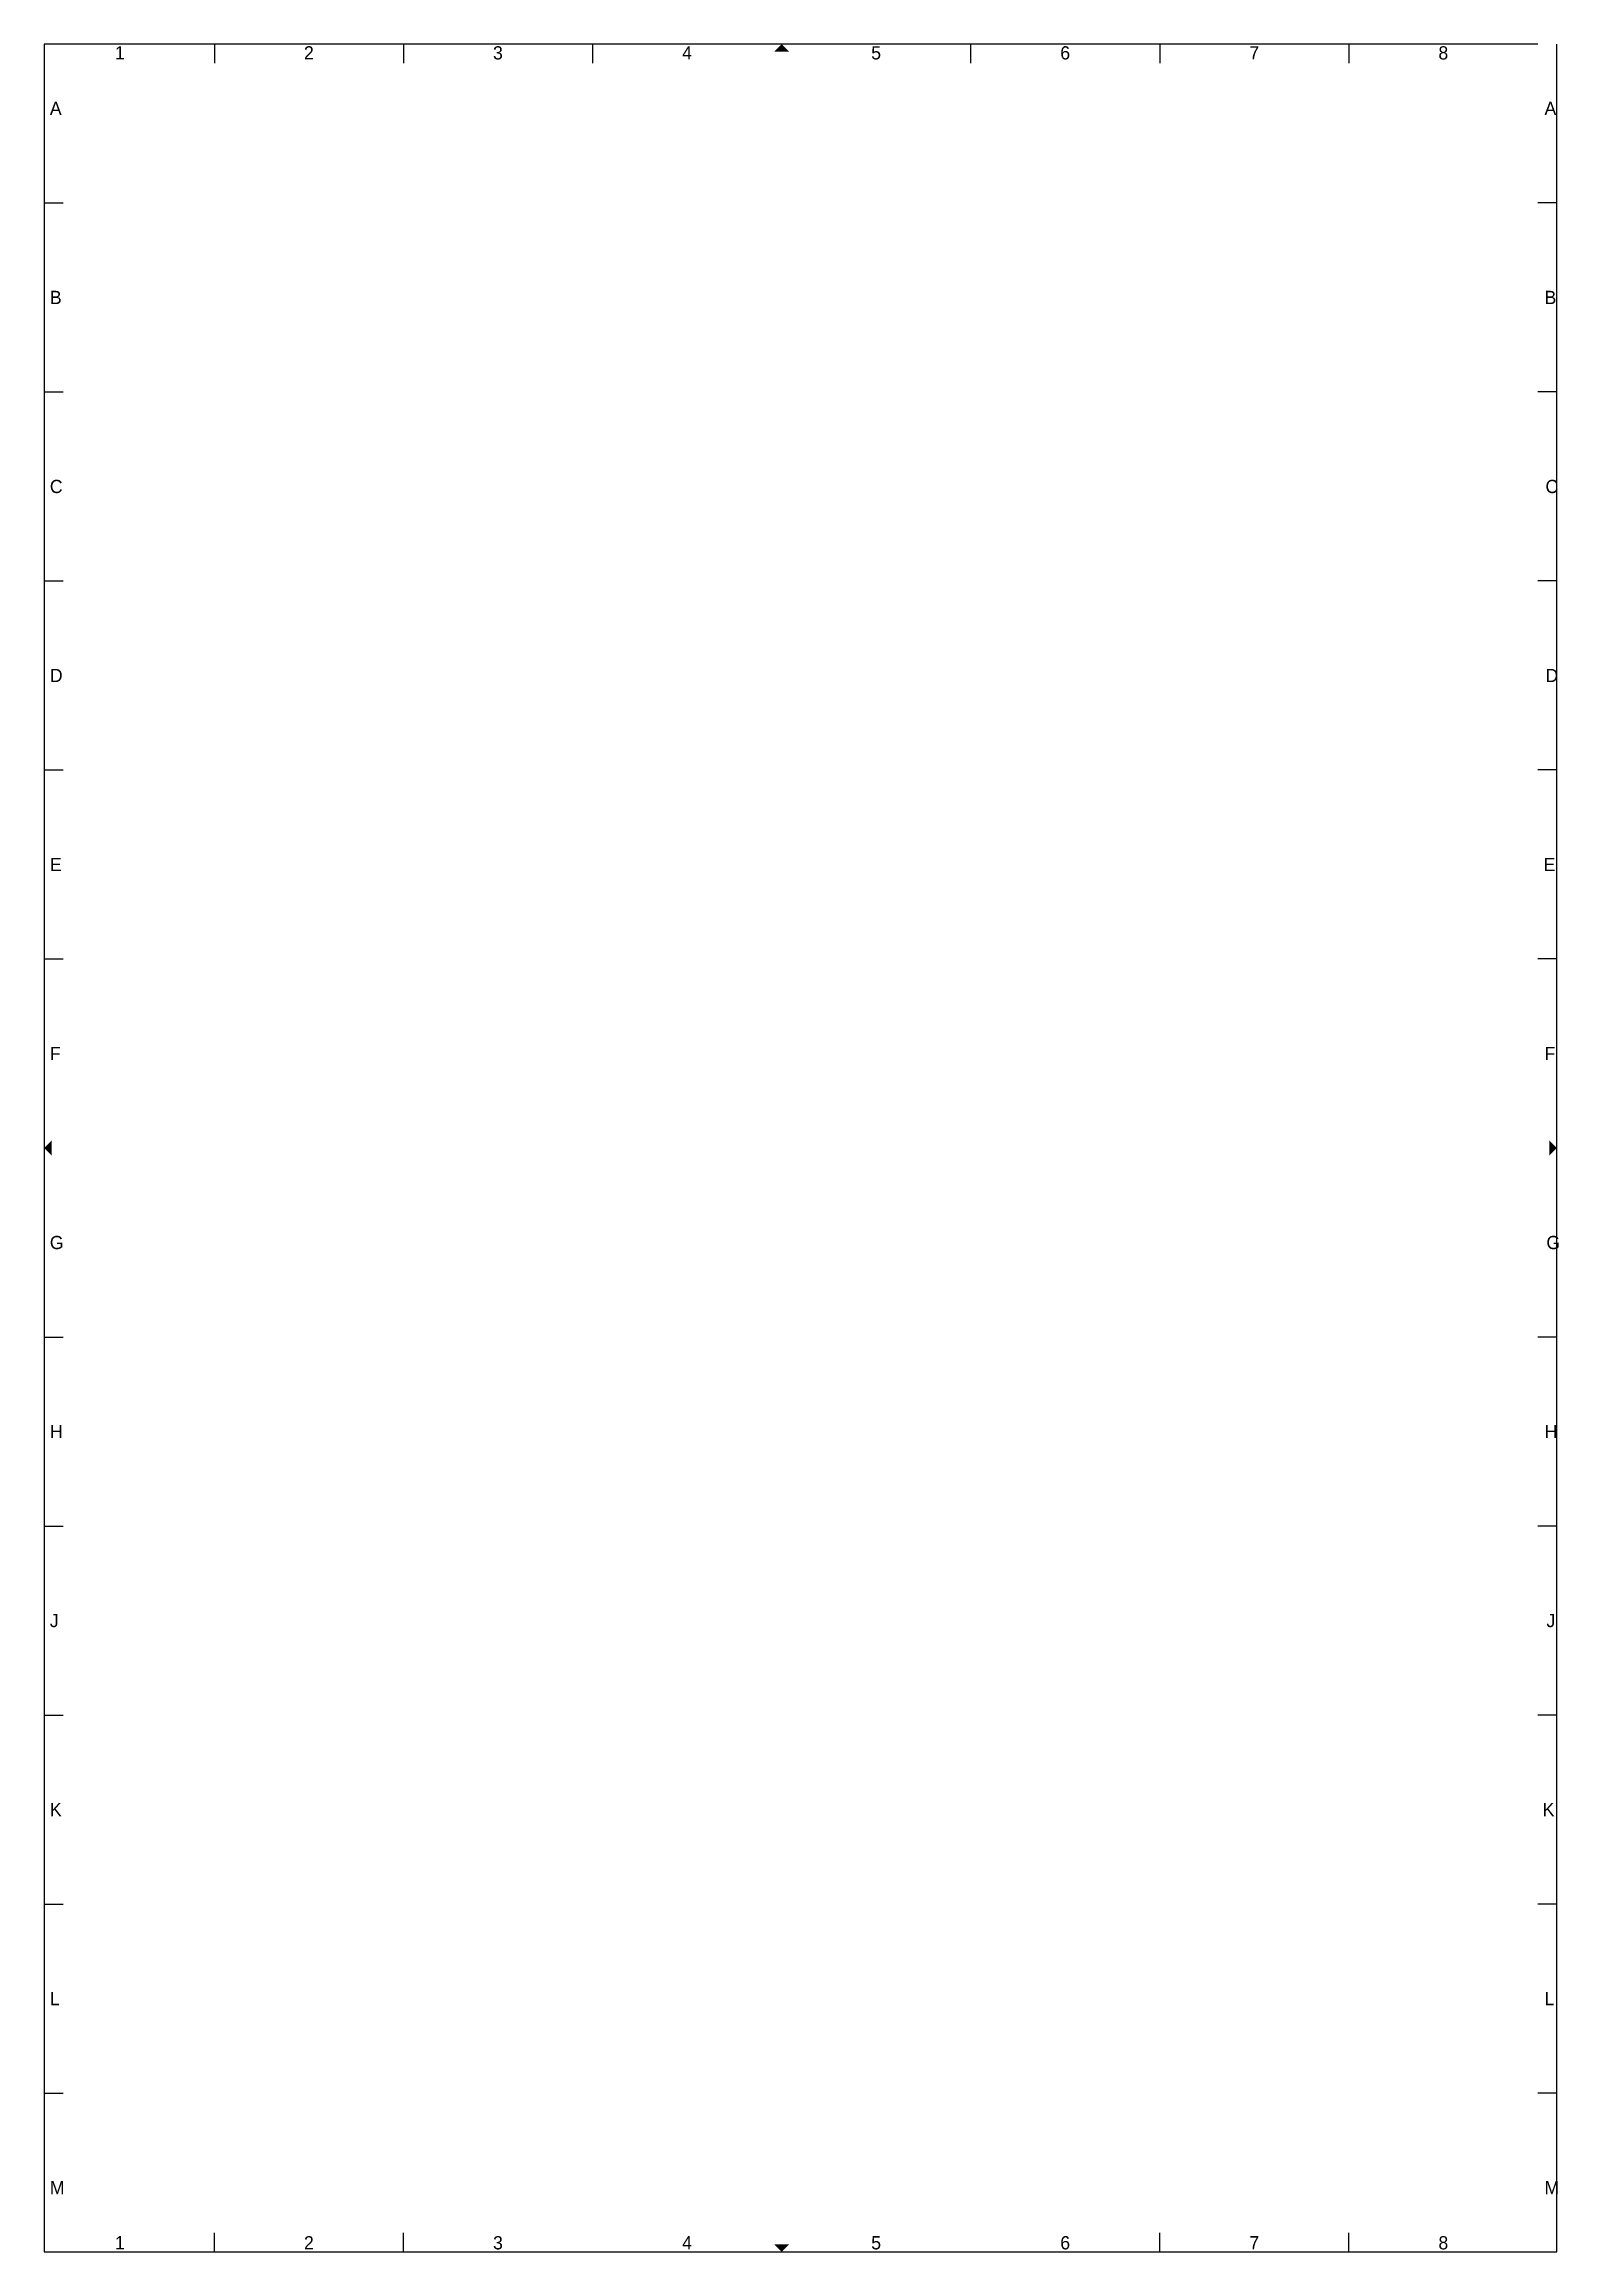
# Model space of a CAD drawing. Extents: x -5 to 396, y -5 to 579.
import ezdxf
from ezdxf.enums import TextEntityAlignment as Align

# ---------------------------------------------------------------- set-up
doc = ezdxf.new("R2010")
doc.units = 0
doc.layers.add('to-xx-rooster', color=7, linetype='CONTINUOUS', lineweight=25)
doc.layers.add('to-xx-vouwmerk', color=7, linetype='CONTINUOUS', lineweight=18)
doc.styles.add('RTW_ISO', font='iso-rtw.shx')

msp = doc.modelspace()

# ---------------------------------------------------------------- hatches: boundary and pattern name
at = {"layer": 'to-xx-vouwmerk'}
for points in [[(192, 577), (190, 579), (188, 577)], [(-3, 289), (-5, 287), (-3, 285)], [(393, 285), (395, 287), (393, 289)], [(188, -3), (190, -5), (192, -3)]]:
    msp.add_hatch(color=256, dxfattribs=at).paths.add_polyline_path(points)

# ---------------------------------------------------------------- linework, layer by layer
at = {"layer": 'to-xx-rooster'}
for p, q in [((390, 579), (-5, 579)), ((-5, 579), (-5, -5)), ((40, 579), (40, 574)), ((90, 579), (90, 574)), ((140, 579), (140, 574)), ((240, 579), (240, 574)), ((290, 579), (290, 574)), ((340, 579), (340, 574)), ((395, -5), (395, 579)), ((-5, 537), (0, 537)), ((395, 537), (390, 537)), ((-5, 487), (0, 487)), ((395, 487), (390, 487)), ((-5, 437), (0, 437)), ((395, 437), (390, 437)), ((-5, 387), (0, 387)), ((395, 387), (390, 387)), ((-5, 337), (0, 337)), ((395, 337), (390, 337)), ((-5, 237), (0, 237)), ((395, 237), (390, 237)), ((-5, 187), (0, 187)), ((395, 187), (390, 187)), ((-5, 137), (0, 137)), ((395, 137), (390, 137)), ((-5, 87), (0, 87)), ((395, 87), (390, 87)), ((-5, 37), (0, 37)), ((395, 37), (390, 37)), ((40, -5), (40, 0)), ((90, -5), (90, 0)), ((290, -5), (290, 0)), ((340, -5), (340, 0)), ((-5, -5), (-0.38, -5)), ((-5, -5), (395, -5))]:
    msp.add_line(p, q, dxfattribs=at)

# ---------------------------------------------------------------- texts
at = {"layer": 'to-xx-rooster', "style": 'RTW_ISO'}
for s, p in [('1', (15, 573.9)), ('2', (65, 573.9)), ('3', (115, 573.9)), ('4', (165, 573.9)), ('5', (215, 573.9)), ('6', (265, 573.9)), ('7', (315, 573.9)), ('8', (365, 573.9)), ('1', (15, -5.4)), ('2', (65, -5.4)), ('3', (115, -5.4)), ('4', (165, -5.4)), ('5', (215, -5.4)), ('6', (265, -5.4)), ('7', (315, -5.4)), ('8', (365, -5.4))]:
    msp.add_text(s, height=3.5, dxfattribs=at).set_placement(p, align=Align.BOTTOM_CENTER)
for s, p in [('A', (-3.5, 562)), ('A', (391.75, 562)), ('B', (-3.5, 512)), ('B', (391.75, 512)), ('C', (-3.5, 462)), ('C', (392, 462)), ('D', (-3.5, 412)), ('D', (392, 412)), ('E', (-3.5, 362)), ('E', (391.5, 362)), ('F', (-3.5, 312)), ('F', (391.75, 312)), ('G', (-3.5, 262)), ('G', (392.25, 262)), ('H', (-3.5, 212)), ('H', (391.75, 212)), ('J', (-3.5, 162)), ('J', (392.25, 162)), ('K', (-3.5, 112)), ('K', (391.25, 112)), ('L', (-3.5, 62)), ('L', (391.75, 62)), ('M', (-3.5, 12)), ('M', (391.75, 12))]:
    msp.add_text(s, height=3.5, dxfattribs=at).set_placement(p, align=Align.MIDDLE_LEFT)

doc.saveas('drawing.dxf')
